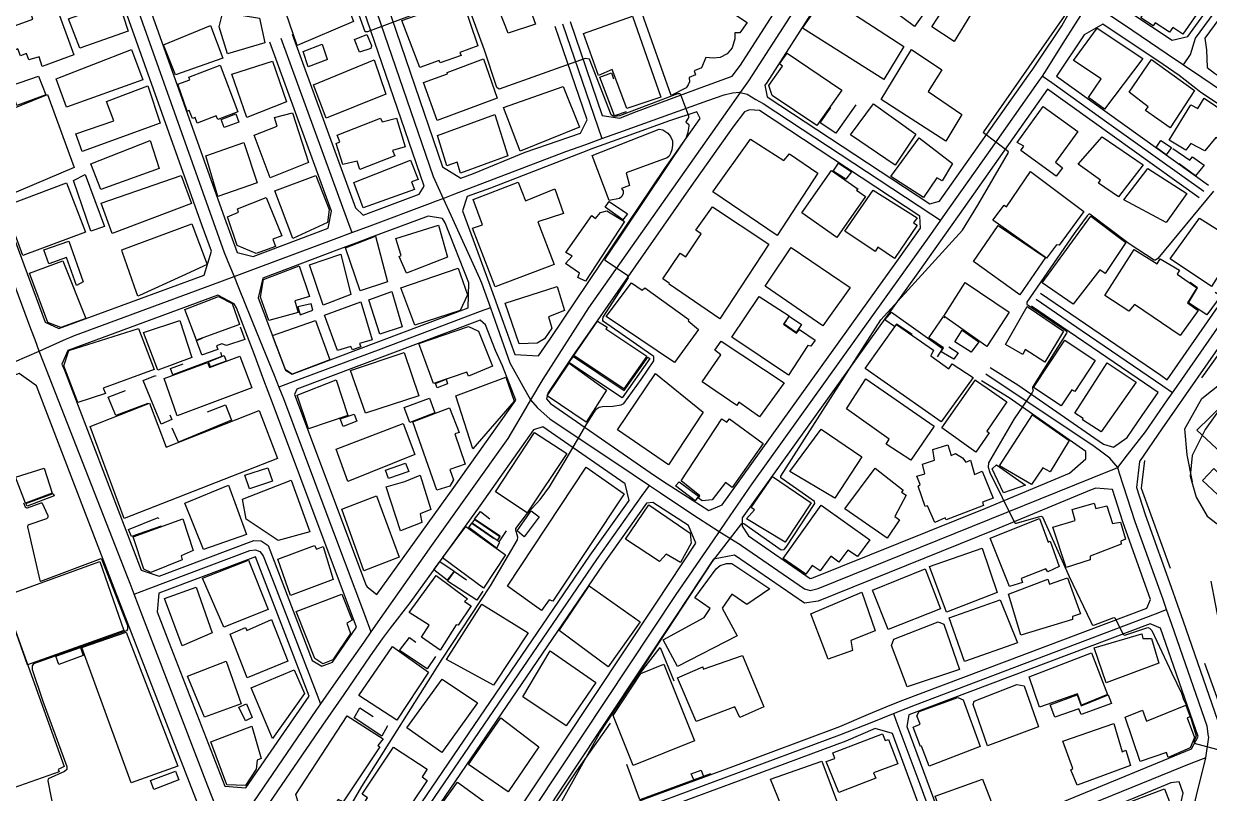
# Model space of a CAD drawing. Header units: millimetres. Extents: x 198785 to 203305, y 542885 to 545889.
# Drawn here: x 202311.3 to 202611.8, y 544708.5 to 544903.6 of the extents above; entities that cross this region are included whole.
import ezdxf

# ---------------------------------------------------------------- set-up
doc = ezdxf.new("R2010")
doc.units = ezdxf.units.MM
doc.linetypes.add('FENCE_25K', pattern=[54.3, 28.7, -9.2, -16.4])
doc.linetypes.add('HIDDEN_BULD_25K', pattern=[28.8, 18.4, -10.4])
for name, color, linetype in [('A0013117', 253, 'Continuous'), ('A0013118', 253, 'Continuous'), ('A0023217', 253, 'Continuous'), ('B0014111', 253, 'Continuous'), ('B0014112', 253, 'Continuous'), ('B0014113', 253, 'Continuous'), ('B0014116', 253, 'Continuous'), ('B0014118', 253, 'Continuous'), ('B0024120', 253, 'Continuous'), ('C0076117', 253, 'Continuous'), ('F0017111', 253, 'Continuous'), ('F0017114', 253, 'Continuous'), ('F0047224', 253, 'Continuous')]:
    doc.layers.add(name, color=color, linetype=linetype)

msp = doc.modelspace()

# ---------------------------------------------------------------- linework, layer by layer
at = {"layer": 'A0013117'}
for points in [[(202602.43, 544899.47), (202606.37, 544900.33), (202618.51, 544917.16), (202634.31, 544939.07), (202655.11, 544969.71), (202655.91, 544973.69), (202653.01, 544975.66), (202638.46, 544985.16), (202633.95, 544984.34), (202617.68, 544960.59), (202600.8, 544935.95), (202586.35, 544914.22), (202586.41, 544912.7), (202586.91, 544909.77), (202602.43, 544899.47)], [(202640.89, 544872.74), (202663.93, 544907.96), (202663.88, 544913.02), (202663.35, 544915.07), (202662.49, 544917.7), (202661.22, 544922.64), (202661.18, 544924.45), (202661.72, 544928.07), (202673.35, 544945.61), (202680.46, 544955.55), (202679.17, 544958.48), (202662.45, 544969.36), (202658.95, 544968.23), (202627.94, 544923.42), (202610.66, 544899.95), (202611.09, 544896.95), (202611.3, 544892.52), (202613.16, 544891.03), (202629.14, 544880.43), (202640.89, 544872.74)], [(202320.24, 544826.3), (202357.03, 544839.87), (202358.94, 544845.92), (202356.56, 544852.36), (202329.68, 544927.9), (202328.71, 544930.68), (202325.31, 544933.2), (202323.45, 544933.69), (202276.74, 544943.32), (202274.46, 544942.36), (202274.78, 544941.33), (202316.78, 544827.96), (202320.24, 544826.3)], [(202449.81, 544904.2), (202457.95, 544880.37), (202462.38, 544879.62), (202465.98, 544881.09), (202482.06, 544887.13), (202490.86, 544890.29), (202493.02, 544893.11), (202523.85, 544941.23)], [(202543.43, 544858.57), (202565.98, 544890.56), (202567.08, 544892.12), (202568.24, 544893.85), (202574.42, 544903.06), (202576.01, 544905.92), (202572.64, 544911.55), (202536.05, 544937.84), (202530.92, 544937.41), (202530.54, 544936.85), (202499.57, 544888.51), (202499.19, 544888.02), (202499.76, 544885.09), (202540.98, 544857.96), (202543.43, 544858.57)], [(202379.34, 544900.94), (202395.41, 544856.88), (202397.34, 544855.09), (202411.59, 544860.38), (202412.81, 544862.38), (202395.45, 544913.21), (202394.47, 544915.4), (202385.61, 544918.53), (202376.88, 544920.78), (202361.46, 544924.53), (202352.35, 544926.75), (202347.61, 544927.63), (202343.02, 544928.48), (202340.11, 544929.25), (202336.45, 544926.77), (202362.2, 544854.41), (202365.45, 544845.62), (202369.5, 544844.56), (202388.47, 544851.75), (202389.31, 544856.08), (202373.71, 544898.89)], [(202401.04, 544915.41), (202417.47, 544867.3), (202422.11, 544864.45), (202425.3, 544865.6), (202438.43, 544871.05), (202452.48, 544875.82), (202454.12, 544879.21), (202446.02, 544902.91)], [(202569.05, 544835.32), (202599.53, 544814.49), (202601.15, 544813.35), (202629.13, 544853.53), (202635.98, 544863.25), (202636.35, 544864.22), (202636.23, 544868.62), (202625.84, 544875.42), (202609.63, 544886.18), (202608.41, 544887.15), (202604.2, 544890.51), (202600.13, 544893.25), (202584.85, 544903.51), (202580.1, 544900.75), (202573.11, 544890.33), (202611.58, 544862.68)], [(202609.24, 544859.43), (202570.84, 544887.04), (202548.42, 544855.22), (202546.17, 544852.03), (202543.7, 544848.54), (202537.97, 544840.45), (202493.39, 544778.32), (202493.41, 544776.17), (202494.87, 544774.01), (202495.04, 544773.75), (202510.68, 544762.95), (202511.11, 544763.01), (202555.14, 544780.79), (202576.41, 544789.68), (202580.54, 544793.31), (202580.56, 544795.16), (202561.05, 544808.72), (202554.12, 544813.04)], [(202441.8, 544819.39), (202444.8, 544823.79), (202473.82, 544866.87), (202482.77, 544879.54), (202481.93, 544881.3), (202475.03, 544879), (202463.77, 544874.93), (202455.02, 544871.77), (202454.43, 544871.54), (202429.63, 544861.94), (202423.74, 544859.77), (202422.53, 544856.14), (202428.52, 544839.88), (202429.82, 544836.38), (202432.52, 544828.87), (202435.81, 544819.74), (202441.8, 544819.39)], [(202484.99, 544780.19), (202488.34, 544781.57), (202533.08, 544843.93), (202538.61, 544851.74), (202538.46, 544854.83), (202497.79, 544881.6), (202495.25, 544881.79), (202494, 544881.24), (202491.04, 544877.39), (202480.4, 544862.32), (202450.41, 544819.3), (202444.13, 544809.9), (202443.83, 544808.48), (202444.87, 544807.32), (202467.66, 544791.48), (202471.42, 544788.87), (202474.44, 544786.94), (202484.99, 544780.19)], [(202377.64, 544815.8), (202379.38, 544814.74), (202423.96, 544831.53), (202424.15, 544837.89), (202418.16, 544853.13), (202417.48, 544854.22), (202413.84, 544854.81), (202399.45, 544849.46), (202395.48, 544847.99), (202391.35, 544846.42), (202371.96, 544839.07), (202370.71, 544834.06), (202375.32, 544821.99), (202377.64, 544815.8)], [(202634.05, 544850.09), (202605.79, 544809.51), (202603.64, 544806.43), (202599.77, 544800.87), (202594.09, 544792.62), (202593.39, 544785.98), (202595.55, 544779.2), (202602.59, 544759.52), (202603.79, 544756.15), (202605.19, 544752.11), (202615.3, 544722.86)], [(202389.57, 544741.72), (202395.68, 544750.6), (202374.34, 544807.51), (202372.2, 544813.22), (202369.71, 544819.86), (202365.25, 544831.54), (202364.69, 544832.62), (202360.5, 544834.76), (202322.5, 544820.74), (202320.98, 544817.27), (202321.62, 544815.74), (202341.08, 544765.05), (202345.62, 544763.49), (202369.65, 544772.59), (202371.53, 544772.45), (202373.25, 544771.27), (202384.46, 544742.17), (202386.87, 544740.73), (202389.57, 544741.72)], [(202556.24, 544816.44), (202563.25, 544812.06), (202584.97, 544796.97), (202587.51, 544796.22), (202590.97, 544798.67), (202594.84, 544804.29), (202598.86, 544810.07), (202597.25, 544811.2), (202566.79, 544832.02)], [(202400.83, 544758.84), (202420.36, 544785.99), (202436.02, 544808.16), (202432.66, 544816.82), (202430.93, 544820.73), (202428.35, 544827.23), (202426.99, 544828.4), (202380.54, 544810.9), (202379.96, 544809.63), (202398.13, 544761.14), (202398.35, 544760.8), (202400.83, 544758.84)], [(202328.93, 544651.68), (202359.42, 544693.1), (202359.2, 544696.14), (202340.63, 544743.9), (202337.6, 544751.8), (202333.85, 544761.56), (202314.57, 544811.79), (202310.14, 544814.89), (202273.87, 544801.32), (202272.59, 544800.81)], [(202406.89, 544698.32), (202454.9, 544768.86), (202464.75, 544782.75), (202463.73, 544786.9), (202442.89, 544801.38), (202440.51, 544800.66), (202426.9, 544781.39), (202409.19, 544756.77), (202404.23, 544750.35), (202402.14, 544747.64), (202399.15, 544743.3), (202392.42, 544733.52), (202387.07, 544725.75), (202372.48, 544704.55), (202371.28, 544702.3), (202371.38, 544700.78), (202406.89, 544698.32)], [(202443.28, 544696.93), (202468.97, 544707.15), (202491.02, 544715.29), (202518.21, 544725.4), (202525.44, 544728.49), (202530.95, 544730.84), (202534.16, 544732.05), (202595.96, 544755.4), (202596.91, 544757.58), (202589.87, 544777.28), (202587.24, 544785.52), (202583.04, 544785.88), (202581.84, 544785.45), (202557.42, 544775.24), (202512.72, 544757.19), (202509.24, 544756.65), (202491.51, 544768.89), (202486.18, 544767.84), (202476.63, 544753.4), (202441.49, 544700.44), (202443.28, 544696.93)], [(202428.92, 544695.44), (202432.2, 544697.29), (202471.63, 544756.71), (202481.66, 544771.88), (202479.79, 544776.39), (202470.76, 544782.17), (202469.14, 544782.03), (202458.19, 544766.57), (202412.99, 544700.18), (202413.3, 544698.01), (202428.92, 544695.44)], [(202367.63, 544709.85), (202383.65, 544733.13), (202370.04, 544768.46), (202345.59, 544759.21), (202345.12, 544754.52), (202348.09, 544746.78), (202362.3, 544710.25), (202367.63, 544709.85)], [(202547.67, 544694.85), (202576.13, 544706.88), (202607.32, 544719.76), (202608.96, 544722.86), (202599.45, 544750.35), (202596.8, 544751.44), (202535.62, 544728.33), (202535.12, 544725.4), (202546.12, 544695.7), (202547.67, 544694.85)], [(202446.06, 544658.42), (202447.63, 544657.71), (202498.12, 544677.11), (202537.66, 544691.1), (202541.08, 544693.49), (202541.19, 544697.5), (202531.52, 544723.6), (202527.12, 544724.86), (202519.69, 544721.68), (202492.41, 544711.54), (202470.4, 544703.41), (202445.12, 544693.35), (202436.37, 544689.98), (202435.87, 544689.71), (202435.24, 544688.64), (202436.82, 544683.74), (202444.81, 544660.86), (202446.06, 544658.42)], [(202571.81, 544633.05), (202575.43, 544639.93), (202590.39, 544670.3), (202601.9, 544696.5), (202603.2, 544699.81), (202605.21, 544708.53), (202604.14, 544711.39), (202602.07, 544711.1), (202578.44, 544701.35), (202549.88, 544689.27), (202549.13, 544687.59), (202556.83, 544666.81), (202558.08, 544663.45), (202559.06, 544660.65), (202566.52, 544639.3), (202568.12, 544635.12), (202571.29, 544633.05), (202571.81, 544633.05)]]:
    msp.add_lwpolyline(points, dxfattribs=at)
at = {"layer": 'A0013118'}
msp.add_lwpolyline([(202638.3, 544782.68), (202633.2, 544777.83), (202633.09, 544777.83), (202608.67, 544800.55), (202639.46, 544830.66), (202640.05, 544830.61), (202664.29, 544812.43), (202663.14, 544810.62), (202664.49, 544809.35), (202662.75, 544807.26), (202663.79, 544806.13), (202647.04, 544791.52)], dxfattribs=at)
at = {"layer": 'A0023217'}
for points in [[(202605.29, 544893.18), (202607.09, 544895.82), (202608.34, 544899.94), (202631.43, 544931.47), (202658.9, 544971.71), (202660.69, 544974.34)], [(202315.24, 544820.61), (202314.19, 544823.43), (202313.14, 544826.25), (202270.22, 544942.22), (202268.17, 544947.73)], [(202530.78, 544944.59), (202527.38, 544939.32), (202495.02, 544889.16), (202492.92, 544886.17)], [(202330.21, 544935.07), (202331.51, 544931.54), (202333.28, 544926.77), (202362.15, 544845.62), (202363.5, 544842.3), (202364.63, 544839.51)], [(202394.76, 544920.23), (202397.04, 544915.83), (202398.91, 544912.22), (202415.14, 544864.84), (202417.65, 544859.32)], [(202581.42, 544909.26), (202577.84, 544903.6), (202574.7, 544898.64), (202570.6, 544892.15), (202569.45, 544890.33)], [(202581.42, 544909.26), (202584.81, 544906.99), (202590.3, 544903.32), (202601.14, 544895.99), (202605.29, 544893.18)], [(202447.91, 544903.55), (202456.82, 544877.49), (202457.85, 544874.49)], [(202376.53, 544899.92), (202393.4, 544853.61), (202394.48, 544850.65)], [(202569.45, 544890.33), (202568.38, 544888.82), (202555.76, 544870.89), (202545.91, 544856.9), (202543.71, 544853.77)], [(202610.41, 544861.05), (202586.36, 544878.24), (202571.9, 544888.58), (202569.45, 544890.33)], [(202605.29, 544893.18), (202609.96, 544890.02), (202625.87, 544879.25), (202638.55, 544870.67), (202641.97, 544868.36)], [(202492.92, 544886.17), (202489.7, 544881.59), (202454.44, 544831.53), (202442.9, 544813.47), (202439.81, 544808.24)], [(202457.85, 544874.49), (202463.32, 544876.45), (202484.74, 544884.14), (202488.85, 544885.61), (202490.95, 544886.09), (202492.74, 544886.21), (202492.92, 544886.17)], [(202492.92, 544886.17), (202494.71, 544885.73), (202496.92, 544884.43), (202498.77, 544883.34), (202541.21, 544855.42), (202543.71, 544853.77)], [(202417.65, 544859.32), (202420.58, 544860.44), (202448.74, 544871.22), (202453.76, 544873.02), (202457.85, 544874.49)], [(202602.48, 544810.01), (202603.47, 544811.43), (202635.86, 544858.02), (202640.6, 544865.71), (202640.89, 544866.18), (202641.97, 544868.36)], [(202394.48, 544850.65), (202398.45, 544852.14), (202415.11, 544858.36), (202415.71, 544858.58), (202417.65, 544859.32)], [(202417.65, 544859.32), (202419.6, 544855.03), (202426.83, 544839.11), (202427.39, 544837.89), (202429.61, 544831.58)], [(202543.71, 544853.77), (202541.13, 544850.16), (202495.86, 544786.9), (202489.37, 544777.45), (202487.62, 544774.89)], [(202364.63, 544839.51), (202370.74, 544841.79), (202389.97, 544848.97), (202394.48, 544850.65)], [(202315.24, 544820.61), (202321.44, 544823.35), (202324.19, 544824.56), (202358.76, 544837.32), (202364.63, 544839.51)], [(202364.63, 544839.51), (202365.75, 544836.74), (202370.43, 544825.21), (202374.79, 544814.45), (202376.02, 544811.43)], [(202602.48, 544810.01), (202600, 544811.71), (202579.58, 544825.69), (202567.92, 544833.67)], [(202429.61, 544831.58), (202427.02, 544830.61), (202401.8, 544821.12), (202378.88, 544812.51), (202376.02, 544811.43)], [(202429.61, 544831.58), (202430.8, 544828.19), (202434.53, 544817.59), (202437.85, 544811.71), (202439.81, 544808.24)], [(202245.91, 544793.62), (202271.59, 544803.7), (202272.59, 544804.09), (202306.23, 544816.63), (202308.96, 544817.84), (202315.24, 544820.61)], [(202339.3, 544759), (202338.28, 544761.66), (202337.61, 544763.38), (202316.33, 544817.82), (202315.24, 544820.61)], [(202588.6, 544791.06), (202586.63, 544793.47), (202584.54, 544794.98), (202582.61, 544796.37), (202555.18, 544814.74)], [(202376.02, 544811.43), (202376.75, 544809.63), (202377.15, 544808.57), (202387.65, 544780.55), (202397.68, 544753.8), (202399.33, 544749.4)], [(202588.6, 544791.06), (202591.08, 544794.27), (202595.64, 544800.15), (202601.26, 544808.25), (202602.48, 544810.01)], [(202439.81, 544808.24), (202437.9, 544805.01), (202434.03, 544798.45), (202414.7, 544771.27), (202402.69, 544754.19), (202399.33, 544749.4)], [(202439.81, 544808.24), (202441.46, 544806.28), (202442.5, 544805.34), (202444.63, 544803.4), (202465.77, 544789.28), (202469.89, 544786.54)], [(202487.62, 544774.89), (202493.15, 544771.39), (202493.27, 544771.32), (202509.24, 544760.3), (202510.68, 544759.91), (202512.72, 544760.43), (202582.17, 544788.47), (202588.6, 544791.06)], [(202601, 544755.05), (202600.03, 544757.84), (202599.77, 544758.56), (202593.05, 544777.28), (202589.08, 544789.57), (202588.6, 544791.06)], [(202408.63, 544694.85), (202409.84, 544698.18), (202410.57, 544700.18), (202456.56, 544767.74), (202468.07, 544783.98), (202469.89, 544786.54)], [(202469.89, 544786.54), (202472.69, 544784.67), (202481.91, 544778.51), (202482.33, 544778.25), (202487.62, 544774.89)], [(202487.62, 544774.89), (202485.95, 544772.45), (202476.61, 544758.84), (202434.99, 544696.07), (202433.65, 544694.05), (202433.24, 544692.69)], [(202339.3, 544759), (202342.88, 544760.35), (202368.64, 544770.01), (202370.07, 544770.23), (202371.17, 544769.79), (202372.05, 544768.69), (202374.42, 544762.67), (202385.03, 544735.13), (202386.56, 544731.16)], [(202363.77, 544695.42), (202362.35, 544699.08), (202358.01, 544710.25), (202341.52, 544753.22), (202339.3, 544759)], [(202531.77, 544728.68), (202534.98, 544729.97), (202537.39, 544730.93), (202598.18, 544753.97), (202601, 544755.05)], [(202610.91, 544717.5), (202611.66, 544722.66), (202611.63, 544722.86), (202611.26, 544725.53), (202602.33, 544751.23), (202601, 544755.05)], [(202399.33, 544749.4), (202397.49, 544746.78), (202391.01, 544737.56), (202387.9, 544733.13), (202386.56, 544731.16)], [(202386.56, 544731.16), (202385.37, 544729.42), (202369.59, 544706.28), (202369.47, 544706.05), (202363.77, 544695.42)], [(202433.24, 544692.69), (202437.54, 544693.2), (202440.15, 544693.88), (202442.63, 544694.53), (202470.4, 544705.54), (202518.21, 544723.27), (202526.35, 544726.52), (202531.77, 544728.68)], [(202531.77, 544728.68), (202532.39, 544727.01), (202538.41, 544710.74), (202544.54, 544694.2), (202545.67, 544691.16)], [(202610.91, 544717.5), (202607.16, 544715.99), (202579.48, 544704.81), (202548.66, 544692.36), (202545.67, 544691.16)], [(202572.3, 544627.2), (202573.41, 544629.37), (202574.6, 544631.78), (202593.66, 544670.3), (202606.35, 544699.81), (202608.33, 544706.82), (202608.58, 544707.88), (202610.91, 544717.5)]]:
    msp.add_lwpolyline(points, dxfattribs=at)
at = {"layer": 'B0014111'}
for points in [[(202441.03, 544903.48), (202434.14, 544901.2), (202424.62, 544925.28), (202432.22, 544928), (202441.03, 544903.48)], [(202385.59, 544917.31), (202386.93, 544914.54), (202390.58, 544915.55), (202394.93, 544904.18), (202380.67, 544898.1), (202376.85, 544909.17), (202378.63, 544916.85), (202381.71, 544918.21), (202385.59, 544917.31)], [(202527.34, 544919.79), (202531.95, 544916.54), (202533.32, 544918.38), (202543.37, 544911.8), (202537.06, 544902.93), (202527.28, 544910.25), (202521.51, 544914.86), (202524.64, 544919.52), (202526.43, 544918.23), (202527.34, 544919.79)], [(202494.68, 544903.89), (202492.86, 544901.3), (202491.58, 544901.31), (202491.55, 544899.79), (202490.85, 544897.52), (202489.6, 544895.97), (202487.84, 544895.02), (202486.11, 544894.87), (202484.24, 544895.03), (202483.08, 544892.45), (202481.22, 544891.66), (202481.63, 544890.63), (202480, 544889.95), (202480.05, 544888.88), (202479.77, 544888.11), (202479.22, 544887.38), (202475.43, 544885.41), (202468.04, 544906.22), (202481.49, 544910.98), (202483.11, 544911.73), (202494.68, 544903.89)], [(202534.41, 544897.81), (202529.35, 544889.5), (202508.73, 544902.5), (202514.44, 544910.87), (202534.41, 544897.81)], [(202465.65, 544905.5), (202472.77, 544884.99), (202464.17, 544882.14), (202460.44, 544891.96), (202457.04, 544890.49), (202453.22, 544901.12), (202465.65, 544905.5)], [(202341.55, 544889.37), (202322.18, 544882.48), (202319.52, 544889.59), (202338.64, 544897.05), (202341.55, 544889.37)], [(202518.66, 544886.77), (202512.32, 544877.79), (202501.01, 544885.38), (202500.21, 544887.93), (202503.64, 544892.87), (202502.9, 544893.45), (202504.8, 544896.18), (202518.66, 544886.77)], [(202608.07, 544886.71), (202601.87, 544877.22), (202595.64, 544881.6), (202596.3, 544882.5), (202591.5, 544886.22), (202597.2, 544894.53), (202608.07, 544886.71)], [(202316.92, 544885.6), (202309.56, 544882.85), (202308, 544887.88), (202315.1, 544890.31), (202316.92, 544885.6)], [(202361.13, 544893.09), (202365.57, 544881.28), (202360.53, 544879.36), (202360.13, 544880.29), (202355.26, 544878.37), (202354.76, 544879.83), (202354.07, 544879.55), (202353.22, 544881.6), (202352.78, 544881.44), (202350.39, 544888.3), (202353.45, 544889.38), (202353.21, 544890.08), (202361.13, 544893.09)], [(202452.21, 544877.34), (202437.12, 544871.31), (202432.94, 544882.39), (202448.01, 544887.71), (202452.21, 544877.34)], [(202324.12, 544867.12), (202307.22, 544859.96), (202300.37, 544878.82), (202317.37, 544885.63), (202324.12, 544867.12)], [(202610.55, 544884.72), (202619.41, 544878.75), (202615.56, 544873.41), (202613.45, 544874.78), (202610.69, 544871.37), (202607.12, 544873.2), (202605.86, 544871.53), (202601.67, 544874.09), (202607.15, 544883.07), (202608.89, 544882.12), (202610.55, 544884.72)], [(202537.42, 544875.63), (202532.18, 544867.7), (202520.91, 544875.41), (202526.69, 544883.31), (202537.42, 544875.63)], [(202574.63, 544867.08), (202572.99, 544864.98), (202564.06, 544871.48), (202564.85, 544872.56), (202563.13, 544873.47), (202569.74, 544882.59), (202578.49, 544876.3), (202572.86, 544868.51), (202574.63, 544867.08)], [(202434.05, 544870.11), (202422.06, 544865.75), (202421.22, 544868.51), (202418.58, 544867.6), (202416.22, 544875.24), (202430.73, 544880.58), (202434.05, 544870.11)], [(202462.36, 544859.27), (202459.71, 544858.76), (202455.37, 544870.2), (202472.36, 544876.86), (202473.3, 544876.68), (202474.55, 544875.82), (202475.29, 544875.01), (202475.72, 544873.95), (202475.74, 544872.84), (202475.57, 544871.67), (202475.25, 544870.67), (202474.94, 544870), (202474.38, 544869.6), (202464.02, 544865.78), (202464.84, 544862.61), (202462.82, 544861.84), (202463.25, 544861.22), (202463.24, 544860.57), (202462.96, 544859.81), (202462.36, 544859.27)], [(202370.48, 544863.24), (202360.49, 544859.79), (202357.48, 544870.08), (202367.1, 544873.48), (202370.48, 544863.24)], [(202495.56, 544874.33), (202503.94, 544868.92), (202505.41, 544870.62), (202512.59, 544865.7), (202502.28, 544849.94), (202486.01, 544860.95), (202495.56, 544874.33)], [(202410.35, 544861.55), (202397.34, 544856.89), (202395.02, 544863.33), (202409.34, 544868.99), (202411.31, 544864.14), (202409.58, 544863.53), (202410.35, 544861.55)], [(202524.7, 544859.79), (202517.4, 544849.4), (202508.51, 544855.65), (202516.04, 544866.36), (202522.8, 544861.69), (202522.43, 544861.38), (202524.7, 544859.79)], [(202327, 544850.76), (202311.07, 544844.85), (202307.62, 544854.32), (202308.76, 544854.65), (202307.6, 544857.76), (202322.18, 544863.25), (202327, 544850.76)], [(202331.76, 544852.16), (202328.35, 544850.99), (202323.93, 544863.87), (202326.86, 544865.35), (202331.76, 544852.16)], [(202388.31, 544853.24), (202379.54, 544849.14), (202374.93, 544861.21), (202385.36, 544865.15), (202388.73, 544856.46), (202388.31, 544853.24)], [(202436.66, 544863.47), (202438.48, 544858.73), (202445.94, 544861.72), (202448.12, 544855.5), (202441.65, 544853.36), (202445.76, 544842.55), (202430.84, 544836.88), (202425.05, 544851.74), (202427.63, 544852.59), (202425.21, 544859.07), (202436.66, 544863.47)], [(202566.52, 544866.11), (202580.04, 544855.98), (202573.79, 544847.42), (202573.09, 544847.5), (202570.59, 544844.14), (202556.95, 544853.81), (202559.84, 544857.6), (202560.42, 544857.16), (202566.52, 544866.11)], [(202375.12, 544847.1), (202370.28, 544845.31), (202365.44, 544847.36), (202362.96, 544854.67), (202365.79, 544855.84), (202365.49, 544856.67), (202372.79, 544859.57), (202376.73, 544849.81), (202374.47, 544848.94), (202375.12, 544847.1)], [(202459.15, 544856.2), (202463.58, 544853.48), (202453.7, 544838.3), (202451.75, 544839.24), (202452.15, 544840.34), (202448.6, 544842.77), (202450.29, 544844.63), (202448.74, 544845.59), (202455.3, 544855.01), (202456.27, 544854.22), (202457.47, 544855.72), (202459.15, 544856.2)], [(202500.17, 544847.72), (202487.74, 544828.8), (202474.88, 544837.53), (202475.01, 544837.71), (202473.34, 544838.92), (202477.69, 544845.41), (202479.1, 544844.47), (202483.04, 544850.35), (202481.67, 544851.26), (202485.93, 544857.16), (202500.17, 544847.72)], [(202340.66, 544834.73), (202340.26, 544834.54), (202339.94, 544835.46), (202336.4, 544845.6), (202336.18, 544846.23), (202353.93, 544852.84), (202357.79, 544842.56), (202351.37, 544839.62), (202340.66, 544834.73)], [(202418.73, 544844.43), (202408.36, 544840.39), (202406.52, 544844.61), (202406.97, 544844.83), (202405.67, 544849.11), (202416.43, 544852.55), (202418.73, 544844.43)], [(202570.28, 544844.31), (202563.81, 544834.82), (202552.01, 544843.34), (202558.3, 544852.42), (202570.28, 544844.31)], [(202322.77, 544848.45), (202326.4, 544838.12), (202324.69, 544837.26), (202322.2, 544844.35), (202317.68, 544842.76), (202316.46, 544846.23), (202322.77, 544848.45)], [(202515.33, 544829.04), (202513.89, 544827.02), (202499.23, 544837.05), (202500.41, 544838.82), (202505.59, 544846.53), (202505.8, 544846.85), (202520.82, 544836.74), (202520.63, 544836.47), (202515.33, 544829.04)], [(202327.06, 544828.88), (202320.76, 544826.55), (202317.4, 544827.86), (202312.79, 544840.37), (202321.26, 544843.52), (202327.06, 544828.88)], [(202380.89, 544830.38), (202373.43, 544828.35), (202371.31, 544834.28), (202372.13, 544838.71), (202381.11, 544842.25), (202383.78, 544834.44), (202380.02, 544833.31), (202380.89, 544830.38)], [(202394.23, 544834.93), (202387.18, 544832.28), (202383.77, 544842.5), (202391.73, 544845.16), (202394.23, 544834.93)], [(202441.5, 544822.57), (202436.89, 544822.44), (202433.33, 544832.79), (202446.5, 544836.96), (202448.42, 544830.91), (202444.37, 544829.32), (202445.16, 544826.41), (202443.29, 544823.68), (202441.5, 544822.57)], [(202465.34, 544837.89), (202468.1, 544836.03), (202468.75, 544836.62), (202479.87, 544828.62), (202479.72, 544828.29), (202482.38, 544826.05), (202476.25, 544817.72), (202458.94, 544829.34), (202465.34, 544837.89)], [(202366, 544827.34), (202355.14, 544823.38), (202352.19, 544831.14), (202360.7, 544834.42), (202364.17, 544832.66), (202366, 544827.34)], [(202407.23, 544826.77), (202401.57, 544824.9), (202398.77, 544833.56), (202404.66, 544835.72), (202407.23, 544826.77)], [(202503.9, 544827.42), (202507.21, 544825.13), (202507.91, 544826.04), (202511.94, 544823.38), (202510.8, 544821.81), (202510.09, 544822.05), (202505.14, 544814.49), (202490.78, 544824.1), (202497.76, 544834.48), (202505.3, 544829.5), (202503.9, 544827.42)], [(202353.94, 544819), (202345.3, 544815.78), (202341.66, 544825.29), (202350.89, 544828.37), (202353.94, 544819)], [(202469.29, 544819.27), (202463.45, 544811.04), (202450.73, 544819.5), (202456.77, 544828.19), (202459.16, 544826.63), (202458.87, 544826.2), (202469.29, 544819.27)], [(202332.04, 544809.81), (202325.01, 544807.56), (202321.49, 544816.84), (202322.78, 544820.74), (202340.39, 544826.36), (202344.35, 544815.97), (202331.46, 544811.19), (202332.04, 544809.81)], [(202430.16, 544816.74), (202424.06, 544814.2), (202423.62, 544815.26), (202415.15, 544812.38), (202411.49, 544822.5), (202424.04, 544826.83), (202426.57, 544825.68), (202430.16, 544816.74)], [(202504.06, 544812.56), (202497.85, 544803.96), (202492.56, 544807.64), (202492.05, 544806.81), (202483.29, 544812.78), (202488.04, 544819.65), (202486.46, 544820.83), (202488.1, 544823.12), (202504.06, 544812.56)], [(202366.13, 544819.34), (202369.14, 544811.31), (202350.2, 544804.21), (202346.93, 544813.61), (202357.93, 544817.73), (202358.41, 544816.44), (202366.13, 544819.34)], [(202450.63, 544819.24), (202463.51, 544810.63), (202469.48, 544819.07), (202469.98, 544818.71), (202462.98, 544808.71), (202449.46, 544817.74), (202450.63, 544819.24)], [(202459.05, 544810.71), (202453.84, 544802.57), (202444.01, 544809.22), (202449.53, 544817.5), (202459.05, 544810.71)], [(202593.31, 544812.68), (202584.43, 544800.15), (202579.72, 544803.19), (202579.87, 544803.47), (202577.76, 544804.86), (202585.96, 544817.63), (202593.31, 544812.68)], [(202393.48, 544804.26), (202383.51, 544800.89), (202380.61, 544809.41), (202390.5, 544813.3), (202393.48, 544804.26)], [(202435.63, 544807.9), (202425.15, 544795.81), (202420.88, 544809.25), (202433.52, 544813.98), (202435.63, 544807.9)], [(202483.52, 544805.09), (202474.78, 544791.76), (202461.78, 544800.66), (202471.47, 544814.91), (202483.52, 544805.09)], [(202343.2, 544807.41), (202347.39, 544796.22), (202370.99, 544805.5), (202375.65, 544793.35), (202336.82, 544778.11), (202328.2, 544801.44), (202343.2, 544807.41)], [(202415.54, 544804.91), (202409.16, 544802.46), (202407.76, 544806.26), (202414.21, 544808.64), (202415.54, 544804.91)], [(202419.3, 544786.32), (202416.06, 544785.31), (202409.91, 544802.68), (202419.26, 544806.18), (202421.65, 544799.94), (202420.61, 544799.59), (202423.22, 544791.93), (202419.31, 544790.6), (202420.27, 544787.92), (202419.3, 544786.32)], [(202448.98, 544794.61), (202438.93, 544779.61), (202430.9, 544784.89), (202440.77, 544799.93), (202448.98, 544794.61)], [(202318.57, 544784.61), (202311.79, 544782.05), (202309.26, 544788.63), (202316.53, 544790.94), (202318.57, 544784.61)], [(202412.26, 544777.14), (202406.79, 544775.02), (202403.16, 544786.16), (202407.96, 544787.54), (202411.81, 544789.14), (202414.5, 544780.39), (202411.78, 544779.32), (202412.26, 544777.14)], [(202367.82, 544774.13), (202356.86, 544770.31), (202352.15, 544782.04), (202363.21, 544786.56), (202367.82, 544774.13)], [(202383.8, 544774.8), (202375.8, 544772.55), (202367.74, 544777.96), (202366.77, 544783.06), (202379.11, 544787.89), (202383.8, 544774.8)], [(202406.45, 544768.32), (202397.51, 544764.84), (202391.94, 544780.53), (202400.7, 544783.92), (202406.45, 544768.32)], [(202480.48, 544771.89), (202477.79, 544766.96), (202474.16, 544769.1), (202472.48, 544767.22), (202463.88, 544772.94), (202469.79, 544781.64), (202480.26, 544774.41), (202480.48, 544771.89)], [(202351.51, 544767.69), (202343.56, 544764.45), (202341.78, 544765.34), (202339.1, 544773.48), (202351.62, 544778.05), (202354.26, 544770.05), (202351.27, 544768.72), (202351.51, 544767.69)], [(202433.42, 544768.93), (202427.86, 544760.48), (202417.48, 544768.19), (202423.41, 544776.16), (202433.42, 544768.93)], [(202336.73, 544749.74), (202312.32, 544741.07), (202306.18, 544758.38), (202330.6, 544767.28), (202336.73, 544749.74)], [(202373.26, 544755.07), (202362.03, 544750.55), (202356.62, 544763), (202368.26, 544767.57), (202373.26, 544755.07)], [(202500.4, 544760.29), (202494.57, 544756.3), (202490.81, 544758.99), (202488.34, 544755.45), (202492.13, 544748.38), (202477.06, 544740.66), (202473.36, 544747.42), (202483.82, 544753.04), (202485.34, 544755.35), (202481.45, 544758), (202486.84, 544765.38), (202487.88, 544766.23), (202489.43, 544766.71), (202490.8, 544766.76), (202500.4, 544760.29)], [(202424.76, 544756), (202421.4, 544751.13), (202420.9, 544751.21), (202416.89, 544744.78), (202412.16, 544748.02), (202414.09, 544751.14), (202409.04, 544754.33), (202415.9, 544763.7), (202423.77, 544757.81), (202423.07, 544757.09), (202424.76, 544756)], [(202467.58, 544751.96), (202459.42, 544740.53), (202447, 544749.76), (202454.67, 544761.06), (202467.58, 544751.96)], [(202320.34, 544713.94), (202308.79, 544709.88), (202308.54, 544710.37), (202306.59, 544709.59), (202306.14, 544711.14), (202305.36, 544710.86), (202290.37, 544749.95), (202291.21, 544750.27), (202290.56, 544752.49), (202292.31, 544752.91), (202292.14, 544753.26), (202306.11, 544758.35), (202321.61, 544715.23), (202320.07, 544714.54), (202320.34, 544713.94)], [(202359.06, 544749.12), (202351.49, 544745.9), (202346.99, 544757.83), (202355, 544760.74), (202359.06, 544749.12)], [(202389.67, 544742.31), (202387.14, 544741.31), (202385.08, 544742.61), (202380.4, 544754.57), (202391.98, 544758.94), (202394.56, 544752.33), (202393.22, 544751.57), (202394.19, 544749.02), (202389.67, 544742.31)], [(202521.41, 544744.65), (202515.18, 544742.49), (202510.83, 544753.99), (202523.76, 544759.49), (202527.14, 544749.65), (202520.97, 544747.2), (202521.41, 544744.65)], [(202374.09, 544752.51), (202378.28, 544741.94), (202367.93, 544737.73), (202363.61, 544748.83), (202367.57, 544750.48), (202367.9, 544749.71), (202374.09, 544752.51)], [(202350.39, 544715.36), (202338.56, 544711.08), (202326.05, 544745.44), (202337.25, 544749.35), (202350.39, 544715.36)], [(202413.91, 544739.18), (202405.92, 544726.99), (202396.28, 544733.23), (202404.81, 544745.71), (202413.91, 544739.18)], [(202366.45, 544731.18), (202357.17, 544727.78), (202352.86, 544738.18), (202362.64, 544742.01), (202366.45, 544731.18)], [(202481.3, 544721.76), (202465.78, 544715.53), (202460.69, 544728.2), (202467.75, 544738.87), (202473.57, 544741.23), (202481.3, 544721.76)], [(202382.5, 544733.8), (202374.37, 544722.39), (202368.96, 544735.17), (202379.9, 544739.8), (202382.5, 544733.8)], [(202401.59, 544720.23), (202392.27, 544706.31), (202390.99, 544706.88), (202388.12, 544702.42), (202385.6, 544702.62), (202382.96, 544703.99), (202380.76, 544706.45), (202380.29, 544708.14), (202393.28, 544728.14), (202402.39, 544722.24), (202401.08, 544720.55), (202401.59, 544720.23)], [(202370.28, 544714.58), (202367.56, 544710.41), (202362.84, 544710.64), (202358.76, 544721.53), (202369.16, 544725.48), (202371.52, 544717.26), (202370.47, 544716.89), (202370.28, 544714.58)], [(202413.56, 544711.71), (202405.8, 544700.11), (202405.03, 544700.51), (202403.71, 544698.61), (202400.97, 544700.46), (202399.79, 544698.89), (202396.06, 544700.98), (202396.77, 544701.98), (202396.17, 544702.39), (202396.6, 544702.97), (202396.23, 544703.25), (202396.57, 544703.71), (202396.28, 544703.91), (202398.45, 544707.3), (202397.13, 544708.26), (202405.03, 544720.15), (202413.62, 544714.55), (202412.35, 544712.62), (202413.56, 544711.71)], [(202433.04, 544702.74), (202429.3, 544695.93), (202414.63, 544698.01), (202413.32, 544700.33), (202421.31, 544711.32), (202433.04, 544702.74)]]:
    msp.add_lwpolyline(points, dxfattribs=at)
at = {"layer": 'B0014112'}
for points in [[(202609.89, 544907.92), (202605.07, 544901), (202602.56, 544902.62), (202601.75, 544901.5), (202598.13, 544903.83), (202597.55, 544903.04), (202594.44, 544905.12), (202594.97, 544905.84), (202590.77, 544908.73), (202591.82, 544910.36), (202588.05, 544912.85), (202592.53, 544919.51), (202609.89, 544907.92)], [(202319.35, 544908.48), (202324.03, 544895.7), (202315.99, 544892.76), (202315.22, 544895.21), (202312.59, 544894.41), (202312.02, 544896.04), (202310.48, 544895.43), (202309.8, 544897.21), (202309.27, 544897.02), (202307.4, 544902.51), (202313.62, 544904.72), (202313.14, 544906.28), (202319.35, 544908.48)], [(202337.82, 544901.74), (202325.51, 544897.43), (202322.68, 544904.87), (202330.73, 544907.71), (202330.45, 544908.48), (202335.08, 544910.06), (202337.82, 544901.74)], [(202551.28, 544905.87), (202547.12, 544899.1), (202541.47, 544902.82), (202545.84, 544909.4), (202551.28, 544905.87)], [(202372.47, 544898.8), (202362.99, 544895.95), (202360.83, 544902.82), (202361.82, 544906.5), (202371.06, 544905.04), (202372.47, 544898.8)], [(202549.09, 544880.6), (202545.06, 544873.85), (202528.66, 544884.43), (202536.33, 544897.11), (202544.04, 544891.9), (202540.57, 544886.39), (202549.09, 544880.6)], [(202431.33, 544884.73), (202416.13, 544879.09), (202412.64, 544888.74), (202418.7, 544890.94), (202418.62, 544891.27), (202427.86, 544894.7), (202431.33, 544884.73)], [(202595.07, 544867.83), (202588.78, 544859.67), (202583.71, 544863.17), (202584.26, 544863.97), (202578.62, 544868.03), (202584.63, 544874.93), (202595.07, 544867.83)], [(202606.08, 544860.57), (202600.85, 544853.21), (202590.15, 544858.95), (202596.2, 544866.89), (202606.08, 544860.57)], [(202537.81, 544852.54), (202532.03, 544844.11), (202527.83, 544846.99), (202527.09, 544845.89), (202519.46, 544850.99), (202526.62, 544861.37), (202537.79, 544854.39), (202536.88, 544853.08), (202537.81, 544852.54)], [(202403.55, 544838.16), (202396.6, 544835.84), (202392.87, 544846.82), (202400.45, 544849.76), (202403.55, 544838.16)], [(202592.74, 544846.34), (202598.63, 544842.75), (202599.38, 544844.03), (202604.29, 544841.15), (202603.7, 544840.14), (202608.62, 544836.63), (202606.28, 544832.85), (202609, 544830.9), (202604.45, 544824.56), (202592.82, 544832.45), (202591.44, 544830.68), (202585.37, 544834.73), (202592.74, 544846.34)], [(202561.06, 544830.49), (202555.46, 544821.75), (202544.5, 544829.43), (202549.98, 544838.02), (202561.06, 544830.49)], [(202396.42, 544822.56), (202396.73, 544821.7), (202394.66, 544820.89), (202394.25, 544821.75), (202390.86, 544820.74), (202387.56, 544829.73), (202396.73, 544833.07), (202399.66, 544823.47), (202396.42, 544822.56)], [(202574.9, 544825.66), (202570.15, 544817.82), (202565.13, 544821.03), (202564.55, 544819.69), (202560.2, 544822.26), (202565.63, 544831.88), (202574.9, 544825.66)], [(202582.93, 544818.24), (202577.7, 544810.34), (202577, 544810.81), (202574.27, 544806.69), (202567.23, 544811.36), (202575.16, 544823.33), (202582.93, 544818.24)], [(202411.46, 544809.29), (202397.96, 544804.84), (202394.17, 544815.69), (202407.75, 544820.23), (202411.46, 544809.29)], [(202542.05, 544801.58), (202536.21, 544792.97), (202529.88, 544797.01), (202530.64, 544798.28), (202519.87, 544805.98), (202524.77, 544813.54), (202542.05, 544801.58)], [(202556.02, 544799.87), (202552.66, 544794.95), (202544.02, 544801.1), (202552.53, 544813.28), (202552.6, 544813.23), (202555.54, 544811.19), (202560.53, 544807.72), (202555.45, 544800.31), (202556.02, 544799.87)], [(202488.27, 544803.45), (202489.49, 544802.6), (202490.18, 544803.44), (202498.71, 544797.19), (202490.88, 544786.03), (202489.17, 544787.26), (202485.83, 544782.86), (202483.32, 544782.6), (202482.33, 544783.29), (202482.66, 544783.89), (202477.99, 544787.69), (202488.27, 544803.45)], [(202576.28, 544797.95), (202571.48, 544789.96), (202569.59, 544791.02), (202566.76, 544786.73), (202558.62, 544791.5), (202567.02, 544804.45), (202576.28, 544797.95)], [(202523.71, 544793.75), (202516.87, 544783.32), (202505.51, 544790.04), (202513.41, 544800.78), (202523.71, 544793.75)], [(202565.22, 544786.64), (202559.63, 544784.67), (202556.75, 544790.75), (202557.85, 544791.75), (202565.22, 544786.64)], [(202510.91, 544782.15), (202504.3, 544772.14), (202494.53, 544778.02), (202496.52, 544780.37), (202495.74, 544780.95), (202501.13, 544788.81), (202510.91, 544782.15)], [(202582.61, 544782.06), (202583.07, 544780.67), (202585.85, 544781.39), (202587.28, 544776.86), (202589.34, 544777.19), (202590.57, 544772.9), (202589.42, 544772.41), (202589.48, 544771.65), (202581.58, 544768.61), (202581.65, 544767.63), (202575.55, 544765.7), (202572.12, 544775.92), (202577.83, 544777.63), (202577.09, 544780.39), (202582.61, 544782.06)], [(202599.06, 544741.43), (202585.71, 544736.51), (202582.67, 544745.38), (202594.71, 544748.93), (202594.94, 544747.69), (202597.13, 544747.7), (202599.06, 544741.43)], [(202456.32, 544736.53), (202448.85, 544725.61), (202437.82, 544732.96), (202444.72, 544744.61), (202456.32, 544736.53)], [(202493.47, 544743.4), (202498.91, 544730.43), (202492.83, 544727.67), (202491.59, 544730.37), (202481.79, 544726.69), (202477, 544737.73), (202483.43, 544740.5), (202483.54, 544739.98), (202493.47, 544743.4)], [(202581.94, 544744.09), (202586.03, 544733.55), (202579.42, 544730.85), (202578.41, 544733.68), (202568.82, 544730.34), (202566.14, 544737.98), (202581.94, 544744.09)], [(202549.39, 544732.17), (202553.72, 544720.34), (202540.83, 544715.34), (202538.86, 544720.41), (202538.58, 544720.3), (202536.76, 544725.2), (202538.52, 544725.96), (202537.68, 544728.08), (202538.26, 544729.19), (202548.05, 544732.78), (202549.39, 544732.17)], [(202578.29, 544733.42), (202579.32, 544730.63), (202586.21, 544733.41), (202586.99, 544731.26), (202579.37, 544728.43), (202578.76, 544729.86), (202572.67, 544727.8), (202571.51, 544730.93), (202578.29, 544733.42)], [(202528.96, 544723.57), (202529.68, 544721.84), (202530.53, 544722.15), (202532.86, 544715.96), (202526.74, 544713.62), (202527.27, 544712.29), (202517.92, 544708.7), (202514.75, 544716.57), (202516.91, 544717.32), (202516.44, 544718.74), (202528.96, 544723.57)], [(202558.76, 544700.71), (202550.91, 544697.95), (202550.39, 544698.86), (202546.14, 544697.2), (202542.35, 544707.78), (202554.34, 544712.06), (202558.76, 544700.71)], [(202595.35, 544692.11), (202588.37, 544689.56), (202583.23, 544703.07), (202600.44, 544709.57), (202602.96, 544702.98), (202599.6, 544694.92), (202594.99, 544693.18), (202595.35, 544692.11)]]:
    msp.add_lwpolyline(points, dxfattribs=at)
at = {"layer": 'B0014113'}
for points in [[(202422.19, 544895.51), (202416.89, 544893.67), (202416.65, 544894.32), (202411.69, 544892.51), (202407.19, 544904.44), (202422.45, 544909.8), (202426.43, 544898.03), (202421.86, 544896.34), (202422.19, 544895.51)], [(202361.79, 544894.84), (202349.82, 544890.68), (202346.71, 544898.27), (202358.65, 544903.17), (202361.79, 544894.84)], [(202594.96, 544894.81), (202585.26, 544881.92), (202581.24, 544884.94), (202584.44, 544889.67), (202577.41, 544894.28), (202583.38, 544902.44), (202594.96, 544894.81)], [(202377.93, 544883.82), (202367.91, 544879.79), (202364.03, 544890.83), (202374.42, 544894.08), (202377.93, 544883.82)], [(202403.1, 544885.75), (202387.96, 544879.69), (202384.74, 544888.12), (202400.18, 544894.44), (202403.1, 544885.75)], [(202345.91, 544878.4), (202326.14, 544871.2), (202324.57, 544875.69), (202334.18, 544878.98), (202332.33, 544883.88), (202342.76, 544887.88), (202345.91, 544878.4)], [(202383.51, 544868.4), (202373.8, 544864.52), (202369.77, 544875.34), (202375.58, 544877.67), (202374.91, 544879.84), (202379.45, 544880.99), (202383.51, 544868.4)], [(202401.77, 544879.68), (202402.15, 544878.71), (202405.82, 544879.64), (202408.01, 544872.4), (202404.82, 544871.44), (202405.36, 544870.09), (202396.55, 544866.61), (202395.8, 544868.74), (202392.2, 544867.89), (202390.48, 544873.27), (202391.43, 544873.63), (202390.77, 544875.37), (202401.77, 544879.68)], [(202345.65, 544866.92), (202330.9, 544861.58), (202328.3, 544868.12), (202343.38, 544873.99), (202345.65, 544866.92)], [(202546.77, 544868.16), (202544.14, 544863.75), (202542.73, 544864.51), (202539.36, 544859.57), (202531.13, 544864.88), (202538.31, 544874.68), (202546.77, 544868.16)], [(202353.81, 544857.99), (202333.77, 544850.43), (202330.93, 544858.09), (202351.27, 544865.09), (202353.81, 544857.99)], [(202590.68, 544848.14), (202585.4, 544840.29), (202584.1, 544841.22), (202577.32, 544832.53), (202569.45, 544837.93), (202581.8, 544854.8), (202590.68, 544848.14)], [(202619.36, 544847.97), (202612.39, 544837.01), (202601.92, 544843.98), (202609.31, 544854.32), (202619.36, 544847.97)], [(202421.98, 544830.91), (202410.45, 544827.14), (202406.9, 544836.63), (202421.45, 544841.6), (202423.82, 544834.84), (202421.98, 544830.91)], [(202388.89, 544818.34), (202379.39, 544814.78), (202377.66, 544815.82), (202374.36, 544824.57), (202385.31, 544828.32), (202388.89, 544818.34)], [(202541.26, 544819.42), (202545.78, 544816.08), (202546.63, 544817.39), (202551.95, 544813.87), (202543.84, 544802.7), (202524.56, 544816.22), (202532.51, 544827.32), (202541.95, 544820.86), (202541.26, 544819.42)], [(202410.45, 544794.38), (202393.49, 544787.55), (202390.51, 544795.69), (202407.48, 544802.26), (202410.45, 544794.38)], [(202545.56, 544796.86), (202546.36, 544794.13), (202547.5, 544794.67), (202549.23, 544793.49), (202550.07, 544792.43), (202551.33, 544792.91), (202552.3, 544789.27), (202554.21, 544790.12), (202557.04, 544783.32), (202554.37, 544782.29), (202554.59, 544781.42), (202545.09, 544777.77), (202544.86, 544778.32), (202542.25, 544777.11), (202540.38, 544781.38), (202539.79, 544781.23), (202538.02, 544786.36), (202538.55, 544786.8), (202537.65, 544788.87), (202539.68, 544789.51), (202539.13, 544791.92), (202542.18, 544792.9), (202541.73, 544795.63), (202545.56, 544796.86)], [(202463.49, 544784.44), (202445.44, 544757.2), (202444.5, 544757.54), (202442.57, 544754.82), (202433.96, 544761.03), (202453.86, 544791.15), (202463.49, 544784.44)], [(202533.27, 544777.8), (202530.2, 544773.16), (202519.46, 544780.59), (202527.12, 544790.88), (202534.19, 544785.35), (202533.82, 544784.84), (202534.95, 544784.04), (202532.11, 544778.65), (202533.27, 544777.8)], [(202525.77, 544772.7), (202522.62, 544768.47), (202520.2, 544770.09), (202517.93, 544767.1), (202515.87, 544768.59), (202513.17, 544764.91), (202511.2, 544766.24), (202509.59, 544764.05), (202503.82, 544767.99), (202513.42, 544781.52), (202525.77, 544772.7)], [(202568.8, 544778.14), (202570.96, 544772.14), (202571.51, 544772.41), (202573.78, 544766), (202570.9, 544764.59), (202570.39, 544765.39), (202564.12, 544762.91), (202564.49, 544761.92), (202561.18, 544760.89), (202556.29, 544773.2), (202568.8, 544778.14)], [(202385, 544771.28), (202385.56, 544770.35), (202387.22, 544771.07), (202389.73, 544762.69), (202378.91, 544758.66), (202375.75, 544767.85), (202385, 544771.28)], [(202558.01, 544759.4), (202545.19, 544754.4), (202540.86, 544765.98), (202554.21, 544770.61), (202558.01, 544759.4)], [(202543.66, 544755.2), (202530.4, 544749.96), (202526.41, 544759.98), (202539.77, 544765.35), (202543.66, 544755.2)], [(202575.91, 544763.11), (202579.15, 544753.99), (202577.17, 544753.28), (202577.14, 544752.57), (202564.06, 544748.56), (202560.9, 544758.93), (202570.89, 544762.75), (202571.35, 544761.52), (202575.91, 544763.11)], [(202439.18, 544749.14), (202430.4, 544735.9), (202418.51, 544742.42), (202427.42, 544756.46), (202439.18, 544749.14)], [(202563.23, 544746.65), (202549.8, 544741.87), (202545.87, 544752.97), (202558.83, 544757.53), (202563.23, 544746.65)], [(202548.47, 544739.85), (202535.23, 544735.46), (202531.24, 544745.95), (202531.89, 544747.52), (202543.06, 544751.92), (202544.51, 544751.33), (202548.47, 544739.85)], [(202426.35, 544731.44), (202417.31, 544718.8), (202408.45, 544725.04), (202417.39, 544737.39), (202426.35, 544731.44)], [(202568.54, 544725.32), (202555.64, 544720.47), (202551.93, 544730.97), (202552.22, 544731.85), (202563.07, 544736.05), (202564.88, 544735.74), (202568.54, 544725.32)], [(202606.24, 544727.58), (202608.06, 544722.6), (202607, 544720.01), (202601.38, 544717.58), (202600.98, 544718.78), (202594.3, 544716.56), (202590.51, 544727.8), (202594.91, 544729.56), (202595.88, 544726.77), (202605.85, 544730.79), (202606.95, 544727.89), (202606.24, 544727.58)], [(202441.91, 544720.29), (202434.12, 544708.8), (202424.07, 544715.75), (202432.22, 544727.56), (202441.91, 544720.29)], [(202587.62, 544726.16), (202589.72, 544718.94), (202590.65, 544719.37), (202591.86, 544715.5), (202578.29, 544710.5), (202576.69, 544714.44), (202577.27, 544714.75), (202574.71, 544721.7), (202587.62, 544726.16)], [(202518.34, 544703.91), (202505.97, 544698.79), (202500.57, 544712.03), (202513.64, 544716.64), (202518.34, 544703.91)]]:
    msp.add_lwpolyline(points, dxfattribs=at)
at = {"layer": 'B0014116', "linetype": 'HIDDEN_BULD_25K', "flags": 128}
for points in [[(202399.3, 544897.34), (202396.47, 544896.37), (202395.17, 544899.63), (202398.32, 544900.89), (202399.45, 544898.07), (202399.3, 544897.34)], [(202463.99, 544881.27), (202461.02, 544880.25), (202457.33, 544890.09), (202460.26, 544891.18), (202463.99, 544881.27)], [(202522.25, 544883.08), (202517.17, 544875.82), (202513.16, 544878.49), (202518.5, 544885.99), (202522.25, 544883.08)], [(202365.84, 544878.64), (202362.13, 544877.26), (202361.36, 544879.35), (202365.09, 544880.79), (202365.84, 544878.64)], [(202602.24, 544872.26), (202600.87, 544870.4), (202598.36, 544872.22), (202599.53, 544873.96), (202602.24, 544872.26)], [(202602.61, 544871.99), (202606.92, 544869.03), (202607.58, 544869.84), (202610.5, 544867.76), (202608.3, 544865.07), (202601.22, 544870.2), (202602.61, 544871.99)], [(202521.15, 544866.08), (202519.67, 544864.22), (202516.48, 544866.19), (202517.85, 544868.28), (202521.15, 544866.08)], [(202464.33, 544855.4), (202463.21, 544853.92), (202458.69, 544857.11), (202459.72, 544858.54), (202464.33, 544855.4)], [(202614.73, 544834.6), (202611.22, 544829.75), (202606.51, 544832.83), (202608.86, 544836.62), (202605.99, 544838.79), (202606.71, 544839.82), (202614.73, 544834.6)], [(202531.25, 544830.47), (202544.21, 544821.26), (202542.51, 544818.66), (202541.44, 544819.5), (202542.14, 544820.9), (202532.54, 544827.46), (202532.05, 544826.79), (202529.54, 544828.54), (202531.25, 544830.47)], [(202367.35, 544823.52), (202362.7, 544822.01), (202361.57, 544822.44), (202360.2, 544821.95), (202360.54, 544820.99), (202360, 544820.81), (202356.6, 544819.67), (202356.47, 544819.62), (202355.1, 544823.32), (202366.01, 544827.15), (202367.35, 544823.52)], [(202508.48, 544827.33), (202507.13, 544825.34), (202504.06, 544827.44), (202505.33, 544829.42), (202508.48, 544827.33)], [(202548.17, 544820.15), (202547.07, 544818.53), (202543.87, 544820.43), (202544.47, 544821.44), (202540.74, 544823.99), (202544.43, 544829.38), (202546.43, 544827.83), (202543.4, 544823.26), (202548.17, 544820.15)], [(202553.37, 544822.97), (202551.46, 544820.31), (202547.3, 544822.98), (202549.2, 544825.87), (202553.37, 544822.97)], [(202361.51, 544819.25), (202349.11, 544814.61), (202348.51, 544816.18), (202361.02, 544820.83), (202361.51, 544819.25)], [(202362.62, 544818.07), (202358.63, 544816.59), (202358.12, 544817.89), (202362.15, 544819.44), (202362.62, 544818.07)], [(202348.85, 544803.21), (202346.16, 544802.06), (202341.64, 544813.18), (202344.72, 544814.37), (202348.85, 544803.21)], [(202342.76, 544807.3), (202334.69, 544804.26), (202332.71, 544808.94), (202340.91, 544812.04), (202342.76, 544807.3)], [(202364, 544803.08), (202350.58, 544797.53), (202348.74, 544801.57), (202362.45, 544806.99), (202364, 544803.08)], [(202617.94, 544786.05), (202615.16, 544783.08), (202610.08, 544787.76), (202612.96, 544790.81), (202617.94, 544786.05)], [(202482.35, 544783.84), (202481.48, 544782.62), (202476.48, 544786.4), (202477.43, 544787.43), (202482.35, 544783.84)], [(202319.06, 544783.87), (202312.21, 544781.27), (202311.9, 544781.92), (202318.76, 544784.47), (202319.06, 544783.87)], [(202433.59, 544774.99), (202431.78, 544772.22), (202431.42, 544772.53), (202432.12, 544773.64), (202425.58, 544777.99), (202427.07, 544779.89), (202433.59, 544774.99)], [(202441.98, 544778.57), (202438.19, 544773.5), (202436.39, 544775.01), (202439.95, 544780.08), (202441.98, 544778.57)], [(202346.17, 544776.23), (202338.67, 544773.58), (202337.85, 544775.39), (202345.39, 544778.43), (202346.17, 544776.23)], [(202431.95, 544772.02), (202431.14, 544770.64), (202424.12, 544775.86), (202424.88, 544776.99), (202431.95, 544772.02)], [(202432.01, 544773.6), (202431.34, 544772.54), (202424.95, 544776.96), (202425.63, 544777.86), (202432.01, 544773.6)], [(202420.46, 544764.82), (202418.64, 544762.52), (202415.24, 544765.15), (202416.77, 544767.27), (202420.46, 544764.82)], [(202427.67, 544759.7), (202426.15, 544757.44), (202418.73, 544762.25), (202420.49, 544764.74), (202427.67, 544759.7)], [(202415.71, 544743.19), (202413.6, 544740.01), (202406.57, 544744.64), (202409.06, 544747.98), (202415.71, 544743.19)], [(202326.43, 544743.39), (202320.23, 544741.11), (202319.45, 544743.24), (202325.68, 544745.44), (202326.43, 544743.39)], [(202403.49, 544725.59), (202402.05, 544722.93), (202395.07, 544727.6), (202396.55, 544730.15), (202403.49, 544725.59)]]:
    msp.add_lwpolyline(points, dxfattribs=at)
at = {"layer": 'B0014118', "linetype": 'HIDDEN_BULD_25K', "flags": 128}
for points in [[(202388.28, 544894.53), (202383.45, 544892.71), (202382.16, 544896.58), (202386.94, 544898.42), (202388.28, 544894.53)], [(202418.75, 544812.26), (202416.11, 544811.24), (202415.65, 544812.4), (202418.4, 544813.44), (202418.75, 544812.26)], [(202395.72, 544802.8), (202392.27, 544801.48), (202391.52, 544803.44), (202395.06, 544804.58), (202395.72, 544802.8)], [(202408.97, 544790.08), (202403.74, 544788.25), (202403.06, 544790.37), (202408.09, 544792.19), (202408.97, 544790.08)], [(202369.19, 544727.72), (202367.54, 544726.84), (202365.85, 544730.34), (202367.83, 544731.14), (202369.19, 544727.72)], [(202483.6, 544712.72), (202481.14, 544711.85), (202480.51, 544713.43), (202483.02, 544714.33), (202483.6, 544712.72)]]:
    msp.add_lwpolyline(points, dxfattribs=at)
at = {"layer": 'B0024120', "linetype": 'FENCE_25K', "flags": 128}
for points in [[(202670.62, 544810.19), (202639.22, 544831.87), (202628.25, 544839.44), (202595.47, 544793.81), (202594.53, 544785.86), (202616.78, 544724.31), (202615.13, 544714.45), (202611.98, 544702.53), (202602.49, 544679.35)], [(202645.62, 544648.37), (202629.07, 544686.37), (202614.75, 544682.96), (202613.14, 544684.62), (202615.62, 544692.88), (202618.57, 544707.21), (202617.68, 544734.25), (202613.42, 544756.52), (202606.23, 544794.33), (202605.6, 544800.87), (202609.89, 544808.55), (202639.22, 544831.87)], [(202461.01, 544729.68), (202465.84, 544736.71), (202472.63, 544745.43), (202476.41, 544736.29), (202485.6, 544713.43), (202467.49, 544706.77), (202463.8, 544716.81), (202461.77, 544722.51)]]:
    msp.add_lwpolyline(points, dxfattribs=at)
at = {"layer": 'C0076117'}
for points in [[(202384.2, 544832.62), (202380.77, 544831.85), (202381.42, 544829.78), (202384.64, 544831.01), (202384.2, 544832.62)], [(202368.53, 544785.66), (202367.39, 544789.1), (202373.16, 544790.97), (202374.35, 544787.63), (202368.53, 544785.66)], [(202344.29, 544709.43), (202343.42, 544711.75), (202349.82, 544714.12), (202350.64, 544711.89), (202344.29, 544709.43)]]:
    msp.add_lwpolyline(points, dxfattribs=at)
at = {"layer": 'F0017111'}
for points, elevation in [([(202422.46, 544910.58), (202398.48, 544901.55), (202397.89, 544901.59), (202393.17, 544914.83)], 30), ([(202394, 544704.98), (202397.06, 544710.16), (202417.39, 544742.52), (202429.65, 544761.05), (202436.45, 544772.76), (202436.53, 544773.41), (202436.04, 544775.21), (202436.04, 544775.58), (202438.74, 544779.18), (202439.11, 544779.55), (202442.18, 544782.95), (202444.62, 544786.15), (202448.82, 544793.22), (202454.02, 544802.18), (202456.45, 544805.89), (202457.19, 544806.36), (202458.01, 544806.51), (202460.61, 544806.63), (202462.77, 544806.98), (202463.41, 544807.3), (202467.83, 544813.38), (202471.06, 544818.11), (202471.06, 544818.76), (202471, 544819.21), (202470.54, 544819.6), (202458.3, 544828.07), (202458.09, 544828.36), (202458.09, 544828.59), (202458.18, 544829.16), (202464.6, 544839.2), (202464.4, 544839.69), (202458.72, 544843.6), (202458.82, 544844.09), (202479.19, 544874.56), (202479.7, 544876.11), (202480, 544877.64), (202479.98, 544877.89), (202479.34, 544878.5), (202479.23, 544878.71), (202479.83, 544879.62), (202479.92, 544879.86), (202479.92, 544880.18), (202478.02, 544885.13), (202477.8, 544885.66), (202477.51, 544885.84), (202477.04, 544885.82), (202462.29, 544880.27), (202461.16, 544880.08), (202460.73, 544880.17), (202460.23, 544880.48), (202454.7, 544894.66), (202453.63, 544894.76), (202431.85, 544887.02), (202431.27, 544887.41), (202428.13, 544896.9), (202423.14, 544910.58)], 30), ([(202447.73, 544706.5), (202457.3, 544723.62), (202485.86, 544767.21), (202493.37, 544776.92), (202493.88, 544776.92), (202503.34, 544770.18), (202504.1, 544770.26), (202504.6, 544770.85), (202511.87, 544781.94), (202511.79, 544782.45), (202503.26, 544788.44), (202503.26, 544788.86), (202528.57, 544828.48), (202549.27, 544851.28), (202553.11, 544857.58), (202560.9, 544870.92), (202560.87, 544871.23), (202554.57, 544875.92), (202554.63, 544876.17), (202575.67, 544906.37)], 40), ([(202617.08, 544809.56), (202610.77, 544800.72), (202607.5, 544794.08), (202606.97, 544788.9), (202608.46, 544783.58), (202611.28, 544778.74), (202616.36, 544774.81)], 60), ([(202311.31, 544782.16), (202311.73, 544781.09), (202311.92, 544780.93), (202312.15, 544780.88), (202312.31, 544780.88), (202315.71, 544782.15), (202315.88, 544782.15), (202316.02, 544782.07), (202317.46, 544778.9), (202317.46, 544778.42), (202317.13, 544778.08), (202312.34, 544776.46), (202312.24, 544776.03), (202315.45, 544762.39), (202315.64, 544762.25), (202330.97, 544767.99), (202331.16, 544767.7), (202337.59, 544751.02), (202337.59, 544750.06), (202337.4, 544749.63), (202313.81, 544741.33), (202313.48, 544740.8), (202313.48, 544739.89), (202316.16, 544731.8), (202322.24, 544715.24), (202322.24, 544714.47), (202321.67, 544713.99), (202317.55, 544712.17), (202317.45, 544711.6), (202319.08, 544703.42)], 20)]:
    msp.add_lwpolyline(points, dxfattribs=dict(at, elevation=elevation))
at = {"layer": 'F0017114', "elevation": 50}
msp.add_lwpolyline([(202612.84, 544861.15), (202598.78, 544844.1), (202598.19, 544843.67), (202597.87, 544843.61), (202591.51, 544847.76), (202590.87, 544848.26), (202581.53, 544855.32), (202581.39, 544855.32), (202581.29, 544855.29), (202581.18, 544855.23), (202580.88, 544854.93), (202577.57, 544850.39), (202571.57, 544841.73), (202565.57, 544832.97), (202565.54, 544832.9), (202565.53, 544832.83), (202565.53, 544832.73), (202565.55, 544832.61), (202565.61, 544832.51), (202565.87, 544832.26), (202575.31, 544825.88), (202575.56, 544825.66), (202575.63, 544825.58), (202575.68, 544825.51), (202575.7, 544825.42), (202575.7, 544825.34), (202575.63, 544825.13), (202566.99, 544811.45), (202566.99, 544811.15), (202567.17, 544810.59), (202566.88, 544810.09), (202562.32, 544803.38), (202555.85, 544792.29), (202555.8, 544791.14), (202556.2, 544789.83), (202562.41, 544777.13), (202562.57, 544776.97), (202562.94, 544776.97), (202569.14, 544778.74), (202569.51, 544778.58), (202576.3, 544763.41), (202581.76, 544751.97), (202582.09, 544751.21), (202582.52, 544751.11), (202587.63, 544753.04), (202587.96, 544752.88), (202589.95, 544748.74), (202590.43, 544748.58), (202596.25, 544750.52), (202596.68, 544750.35), (202597.22, 544749.71), (202602.34, 544738.9), (202604.75, 544733.86), (202605.27, 544732.24), (202605.92, 544730.87), (202607.04, 544727.79), (202608.49, 544723.04), (202607.92, 544721.59), (202608, 544721.19), (202615.84, 544719.09)], dxfattribs=at)
at = {"layer": 'F0047224'}
msp.add_lwpolyline([(202459.97, 544726.29), (202451.43, 544714.18), (202441.68, 544699.63), (202443.39, 544697.16)], dxfattribs=at)

doc.saveas('drawing.dxf')
